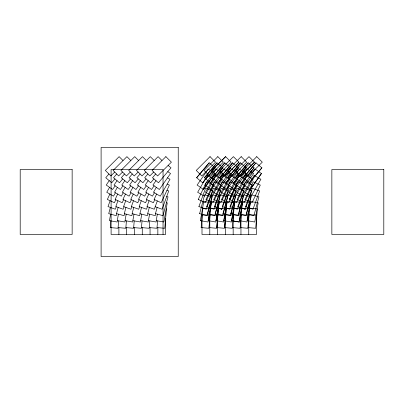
<?xml version="1.0" encoding="UTF-8"?>
<svg xmlns="http://www.w3.org/2000/svg" width="404" height="404" viewBox="0 0 404 404"><rect width="100%" height="100%" fill="white"/><g stroke="black" fill="none" stroke-linecap="round" stroke-linejoin="round"><path stroke-width="0.61" d="M110.853 220.897L110.267 227.593L118.029 228.275L118.645 220.897M126.437 220.897L125.851 227.593L133.613 228.275L134.224 220.897M125.876 227.598L125.821 228.275L118.059 227.593M142.046 220.902L141.4 228.275L133.638 227.593M149.808 220.897L149.192 228.275L141.461 227.598M157.6 220.897L157.015 227.593L164.776 228.275L166.473 208.873L166.211 208.848M157.045 227.598L156.984 228.275L149.222 227.593M201.167 227.598L202.864 208.191L210.625 208.873M216.751 227.598L218.448 208.191L226.21 208.873L224.513 228.28L216.751 227.593M224.538 227.598L226.24 208.191L234.002 208.873M110.615 214.155L109.469 220.655L117.14 222.008L117.377 220.675M118.407 214.155L117.261 220.655L124.932 222.008L125.169 220.675M126.194 214.155L125.053 220.655L132.724 222.008L132.956 220.675M133.987 214.155L132.84 220.655L140.516 222.008L140.749 220.675M141.779 214.155L140.632 220.655L148.308 222.008L148.541 220.675M149.571 214.155L148.425 220.655L156.101 222.008L156.333 220.675M157.363 214.155L156.217 220.655L163.888 222.008L167.271 202.828L166.463 202.682M200.369 220.66L203.752 201.475L211.423 202.828L208.04 222.013L200.369 220.655M208.161 220.66L211.539 201.475L219.215 202.828L215.832 222.013L208.161 220.655M215.953 220.66L219.332 201.475L227.008 202.828L223.624 222.013L215.953 220.655M223.74 220.66L227.124 201.475L234.8 202.828L231.416 222.013L223.74 220.655M239.325 220.66L242.708 201.475L250.379 202.828L247.001 222.013L239.325 220.655M239.208 222.013L242.587 202.823L234.916 201.475L231.532 220.66L239.208 222.013L231.532 220.655M247.117 220.66L250.5 201.475L258.171 202.828L254.788 222.013L247.117 220.655M110.378 207.439L108.711 213.645L116.236 215.66L116.761 213.716M118.165 207.439L116.503 213.645L124.028 215.66L124.553 213.716M125.957 207.439L124.296 213.645L131.82 215.66L132.34 213.716M133.749 207.439L132.088 213.645L139.612 215.66L140.132 213.716M141.541 207.439L139.88 213.645L147.404 215.66L147.925 213.716M149.334 207.439L147.667 213.645L155.197 215.66L155.717 213.716M157.126 207.439L155.459 213.645L162.989 215.66L168.029 196.849L166.711 196.496M199.611 213.65L204.651 194.834L212.181 196.849L207.136 215.67L199.611 213.645M207.404 213.65L212.443 194.834L219.973 196.849L214.928 215.67L207.404 213.645M215.196 213.65L220.236 194.834L227.76 196.849L222.72 215.67L215.196 213.645M222.988 213.65L228.028 194.834L235.552 196.849L230.512 215.67L222.988 213.645M230.78 213.65L235.82 194.834L243.344 196.849L238.304 215.67L230.78 213.645M238.567 213.65L243.612 194.834L251.137 196.849L246.097 215.67L238.567 213.645M246.359 213.65L251.404 194.834L258.929 196.849L253.889 215.67L246.359 213.645M110.13 200.738L108.004 206.575L115.327 209.237L116.236 206.732M117.918 200.738L115.797 206.575L123.119 209.237L124.028 206.732M125.71 200.738L123.589 206.575L130.906 209.237L131.82 206.732M133.502 200.738L131.376 206.575L138.698 209.237L139.612 206.732M141.294 200.738L139.168 206.575L146.49 209.237L147.404 206.732M149.086 200.738L146.96 206.575L154.283 209.237L157.302 200.934M198.904 206.58L205.565 188.269L212.888 190.941L206.227 209.242L198.904 206.57M206.697 206.58L213.357 188.269L220.68 190.941L214.019 209.242L206.697 206.57M222.276 206.58L228.942 188.269L236.264 190.941L229.598 209.242L222.276 206.57M221.806 209.242L228.472 190.935L221.15 188.269L214.489 206.58L221.806 209.242L214.489 206.57M230.068 206.58L236.734 188.269L244.051 190.941L237.39 209.242L230.068 206.57M245.652 206.58L252.313 188.269L259.636 190.941L252.975 209.242L245.652 206.57M245.183 209.242L251.844 190.935L244.521 188.269L237.86 206.58L245.183 209.242L237.86 206.57M109.863 194.051L107.348 199.44L114.413 202.732L115.802 199.748M117.655 194.051L115.14 199.44L122.2 202.732L123.594 199.748M125.447 194.051L122.932 199.44L129.992 202.732L131.386 199.748M133.239 194.051L130.724 199.44L137.784 202.732L139.178 199.748M141.026 194.051L138.516 199.44L145.576 202.732L146.97 199.748M148.818 194.051L146.309 199.44L153.368 202.732L154.757 199.748M156.611 194.051L154.096 199.44L161.161 202.732L169.392 185.083L167.221 184.072M198.248 199.45L206.479 181.79L213.544 185.083L205.313 202.742L198.248 199.44M206.04 199.45L214.272 181.79L221.331 185.083L213.1 202.742L206.04 199.44M213.832 199.45L222.064 181.79L229.124 185.083L220.892 202.742L213.832 199.44M221.624 199.45L229.856 181.79L236.916 185.083L228.684 202.742L221.624 199.44M237.648 181.79L229.416 199.44L236.476 202.742L244.708 185.083L237.648 181.79L229.416 199.45M237.209 199.45L245.44 181.79L252.5 185.083L244.268 202.742L237.209 199.44M244.996 199.45L253.227 181.79L260.292 185.083L252.061 202.742L244.996 199.44M109.575 187.37L106.752 192.254L113.499 196.152L115.448 192.779M117.367 187.37L114.544 192.254L121.291 196.152L123.24 192.779M125.154 187.37L122.336 192.254L129.083 196.152L131.032 192.779M132.946 187.37L130.128 192.254L136.875 196.152L138.825 192.779M140.738 187.37L137.916 192.254L144.667 196.152L146.612 192.779M148.531 187.37L145.708 192.254L152.459 196.152L154.404 192.779M156.323 187.37L153.5 192.254L160.247 196.152L169.988 179.285L167.498 177.846M109.257 180.679L106.217 185.017L112.6 189.486L115.165 185.825M117.049 180.679L114.009 185.017L120.392 189.486L122.957 185.825M124.841 180.679L121.801 185.017L128.184 189.486L130.744 185.825M132.633 180.679L129.593 185.017L135.976 189.486L138.537 185.825M140.42 180.679L137.385 185.017L143.768 189.486L146.329 185.825M148.212 180.679L145.177 185.017L151.556 189.486L154.121 185.825M156.005 180.679L152.964 185.017L159.348 189.486L170.523 173.533L167.801 171.629M203.5 189.486L214.675 173.533L208.292 169.064L197.117 185.027L203.5 189.491L214.675 173.533M250.248 189.486L261.423 173.533L255.04 169.064L243.864 185.027L250.248 189.491L261.423 173.533M196.652 177.745L209.171 162.822L215.14 167.832L202.621 182.754L196.652 177.74L209.171 162.817M204.444 177.745L216.963 162.822L222.932 167.832L210.413 182.754L204.444 177.74L216.963 162.817M212.236 177.745L224.755 162.822L230.724 167.832L218.2 182.754L212.236 177.74L224.755 162.817M220.023 177.745L232.547 162.822L238.517 167.832L225.993 182.754L220.023 177.74L232.547 162.817M227.816 177.745L240.34 162.822L246.304 167.832L233.785 182.754L227.816 177.74L240.34 162.817M235.608 177.745L248.127 162.822L254.096 167.832L241.577 182.754L235.608 177.74L248.127 162.817M243.4 177.745L255.919 162.822L261.888 167.832L249.369 182.754L243.4 177.74L255.919 162.817M108.908 173.978L105.752 177.74L111.721 182.749L114.938 178.911M116.7 173.978L113.544 177.74L119.513 182.749L122.73 178.911M124.493 173.978L121.336 177.74L127.3 182.749L130.522 178.911M132.285 173.978L129.123 177.74L135.093 182.749L138.314 178.911M140.077 173.978L136.916 177.74L142.885 182.749L146.107 178.911M147.864 173.978L144.708 177.74L150.677 182.749L153.894 178.911M155.656 173.978L152.5 177.74L158.469 182.749L170.988 167.827L168.125 165.423M202.621 182.744L215.14 167.827M210.413 182.744L222.932 167.827M218.2 182.744L230.724 167.827M225.993 182.744L238.517 167.827M233.785 182.744L246.304 167.827M241.577 182.744L254.096 167.827M249.369 182.744L261.888 167.827M114.761 172.033L110.863 175.932L105.353 170.422L119.13 156.651L123.023 160.545M122.548 172.033L118.655 175.932L113.145 170.422L126.922 156.651L130.815 160.545M130.341 172.033L126.447 175.932L120.937 170.422L134.709 156.651L138.607 160.545M138.133 172.033L134.239 175.932L128.73 170.422L142.501 156.651L146.399 160.545M145.925 172.033L142.031 175.932L136.522 170.422L150.293 156.651L154.192 160.545M153.717 172.033L149.818 175.932L144.314 170.422L158.085 156.651L161.979 160.545M211.837 170.422L225.609 156.651L231.118 162.161L217.347 175.937L211.837 170.422L225.609 156.651M225.139 175.932L238.91 162.156L233.401 156.651L219.63 170.427L225.139 175.937L238.91 162.161M240.718 175.932L254.495 162.156L248.985 156.651L235.214 170.427L240.718 175.937L254.495 162.161M249.581 208.873L241.819 208.191L240.092 228.28L232.33 227.593M241.789 208.873L234.027 208.191L232.3 228.28L224.538 227.593M247.915 227.593L255.676 228.28L257.373 208.868L249.611 208.191L247.884 228.28L240.122 227.593M208.959 227.593L216.721 228.28L218.418 208.868L210.656 208.191L208.929 228.28L201.167 227.593M166.963 190.289L168.736 190.935L162.075 209.237L155.192 206.732M248.748 214.989L248.748 234.472M240.956 214.989L240.956 234.472M233.164 214.989L233.164 234.472M225.376 214.989L225.376 234.472M217.584 214.989L217.584 234.472M209.792 214.989L209.792 234.472M165.64 218.402L165.64 234.466L111.1 234.466L111.1 169.534L163.044 169.534L163.044 234.466M157.848 227.669L157.848 234.466M150.056 227.669L150.056 234.466M142.264 227.669L142.264 234.466M134.476 227.669L134.476 234.466M126.684 227.669L126.684 234.466M118.892 227.669L118.892 234.466M207.393 175.387L197.652 192.259L204.399 196.157L214.14 179.28L207.393 175.387M215.181 175.387L205.444 192.259L212.191 196.157L221.932 179.28L215.181 175.387M222.973 175.387L213.236 192.259L219.983 196.157L229.724 179.28L222.973 175.387M230.765 175.387L221.028 192.259L227.775 196.157L237.512 179.28L230.765 175.387M238.557 175.387L228.816 192.259L235.567 196.157L245.304 179.28L238.557 175.387M246.349 175.387L236.608 192.259L243.359 196.157L253.096 179.28L246.349 175.387M254.141 175.387L244.4 192.259L251.147 196.157L260.888 179.28L254.141 175.387M216.084 169.064L204.909 185.027L211.292 189.491L222.463 173.533L216.084 169.064M223.872 169.064L212.701 185.027L219.084 189.491L230.255 173.533L223.872 169.064M231.664 169.064L220.493 185.027L226.876 189.491L238.047 173.533L231.664 169.064M239.456 169.064L228.285 185.027L234.668 189.491L245.839 173.533L239.456 169.064M247.248 169.064L236.077 185.027L242.456 189.491L253.631 173.533L247.248 169.064M165.877 156.651L152.101 170.422L157.611 175.932L171.387 162.161L165.877 156.651M210.029 156.651L196.253 170.427L201.763 175.937L215.539 162.156L210.029 156.651M217.822 156.651L204.045 170.427L209.555 175.937L223.326 162.156L217.822 156.651M241.193 156.651L227.422 170.427L232.931 175.937L246.703 162.156L241.193 156.651M256.777 156.651L243.001 170.427L248.511 175.937L262.287 162.156L256.777 156.651M178.235 147.46L101.101 147.46L101.101 256.54L178.235 256.54L178.235 147.46M72.144 169.534L20.2 169.534L20.2 234.466L72.144 234.466L72.144 169.534M383.8 169.534L331.856 169.534L331.856 234.466L383.8 234.466L383.8 169.534M256.54 214.989L202 214.989L202 234.472L256.54 234.461L256.54 214.989"/></g></svg>
